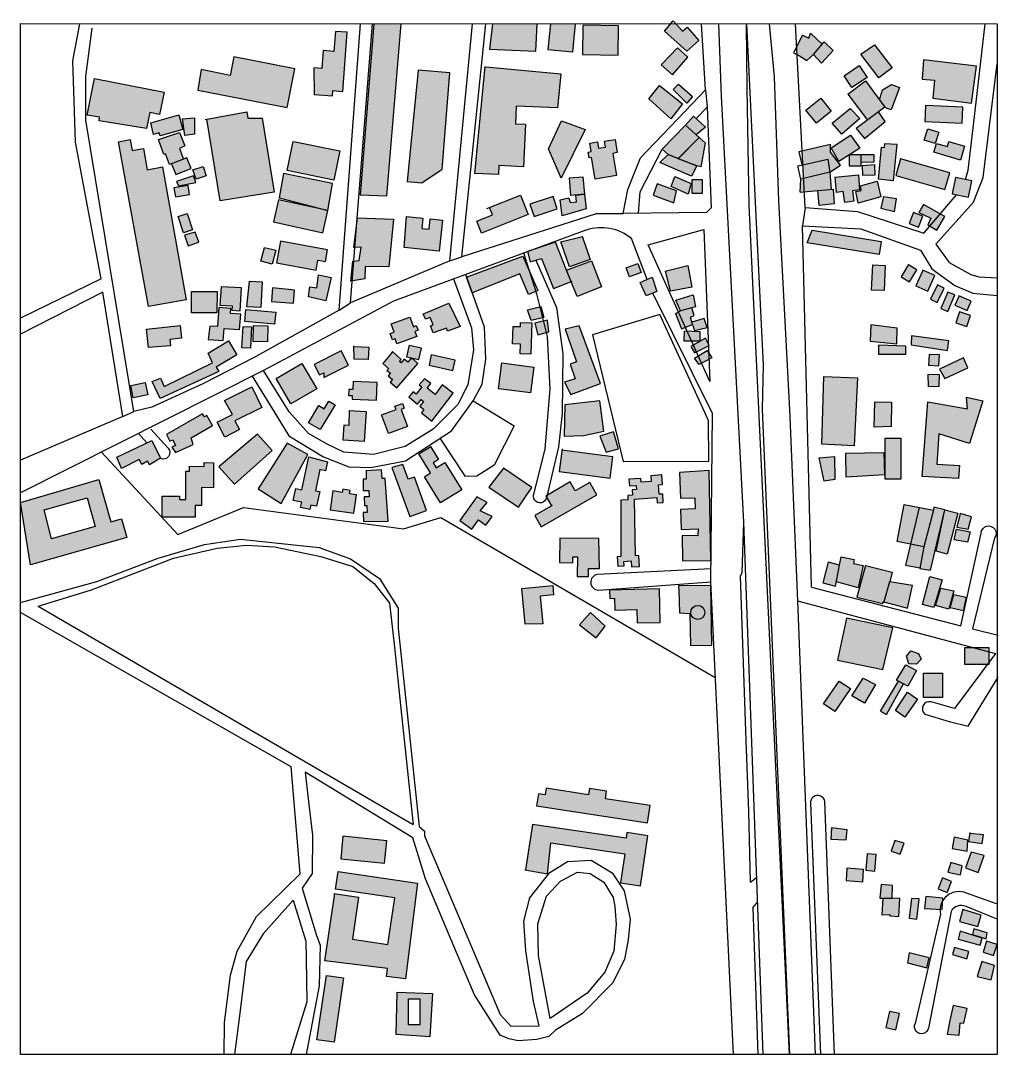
# Model space of a CAD drawing. Header units: millimetres. Extents: x -75360 to 914439, y -5036 to 71141.
# Drawn here: x 48302 to 73595, y 1012 to 27751 of the extents above; entities that cross this region are included whole.
import ezdxf

# ---------------------------------------------------------------- set-up
doc = ezdxf.new("R2010")
doc.units = ezdxf.units.MM

msp = doc.modelspace()

# ---------------------------------------------------------------- hatches: boundary and pattern name
at = {"true_color": 0x000000, "transparency": 33554687}
h = msp.add_hatch(color=18, dxfattribs=at)
h.dxf.hatch_style = 1
h.paths.add_polyline_path([(61741, 12865), (62090, 12898), (62068, 13136), (61270, 13061), (61356, 12142), (61808, 12151)])
h.paths.add_polyline_path([(63424, 12086), (63040, 12440), (62756, 12123), (63192, 11786)])
h.paths.add_polyline_path([(64833, 13053), (63540, 13022), (63543, 12807), (63669, 12809), (63674, 12505), (64247, 12515), (64253, 12172), (64849, 12183)])
h.paths.add_polyline_path([(66157, 13141), (65322, 13129), (65326, 13024), (65347, 12435), (65617, 12416), (65629, 11589), (66180, 11597)])
h.paths.add_polyline_path([(63257, 14360), (62250, 14362), (62238, 13732), (62583, 13726), (62586, 13884), (62706, 13881), (62696, 13376), (62991, 13371), (62995, 13583), (63278, 13577)])
h.paths.add_polyline_path([(64184, 15375), (64759, 15414), (64768, 15279), (64927, 15290), (64912, 15506), (64821, 15499), (64805, 15745), (64907, 15751), (64891, 16000), (64601, 15981), (64611, 15831), (64354, 15814), (64348, 15911), (64038, 15891), (64053, 15715), (64224, 15729), (64233, 15624), (64121, 15615), (64132, 15480), (64006, 15469), (64009, 15353), (63826, 15344), (63829, 13887), (63732, 13880), (63749, 13638), (63917, 13650), (63909, 13763), (64095, 13777), (64106, 13621), (64312, 13635), (64292, 13913), (64212, 13907)])
h.paths.add_polyline_path([(66115, 16115), (65351, 16066), (65375, 15399), (65742, 15412), (65752, 15123), (65370, 15109), (65394, 14590), (65830, 14610), (65821, 14422), (65412, 14437), (65423, 13775), (66146, 13787), (66149, 14071)])
h.paths.add_polyline_path([(63211, 15489), (63028, 15806), (62651, 15589), (62519, 15818), (61923, 15473), (61908, 15412), (62032, 15197), (61600, 14948), (61768, 14657)])
h.paths.add_polyline_path([(63624, 16470), (62305, 16642), (62233, 16089), (63551, 15917)])
h.paths.add_polyline_path([(63639, 17112), (63288, 17006), (63447, 16590), (63772, 16678)])
h.paths.add_polyline_path([(60796, 16172), (60412, 15687), (61180, 15165), (61525, 15673)])
h.paths.add_polyline_path([(60188, 15069), (60375, 15287), (60103, 15431), (59665, 14824), (59975, 14601), (60146, 14838), (60336, 14701), (60500, 14928)])
h.paths.add_polyline_path([(59277, 16326), (59053, 16188), (58975, 16314), (59115, 16399), (58910, 16734), (58606, 16547), (58909, 16053), (58747, 15954), (59164, 15275), (59715, 15613)])
h.paths.add_polyline_path([(58491, 15946), (58329, 15887), (58191, 16267), (57906, 16196), (58369, 14924), (58805, 15083)])
h.paths.add_polyline_path([(57736, 15910), (57653, 15904), (57638, 16133), (57239, 16107), (57239, 15891), (57162, 15891), (57162, 15601), (57313, 15595), (57321, 15437), (57191, 15430), (57196, 15207), (57259, 15209), (57263, 15032), (57167, 15030), (57173, 14793), (57809, 14808)])
h.paths.add_polyline_path([(56989, 15481), (56812, 15507), (56825, 15601), (56634, 15629), (56622, 15544), (56379, 15585), (56308, 15096), (56920, 15007)])
h.paths.add_polyline_path([(56039, 15570), (55927, 15593), (56042, 16138), (56189, 16107), (56237, 16336), (55760, 16469), (55579, 15615), (55422, 15648), (55356, 15338), (55575, 15292), (55546, 15155), (55786, 15104), (55810, 15219), (55958, 15188)])
h.paths.add_polyline_path([(55735, 16526), (55193, 16823), (54447, 15637), (55043, 15262)])
h.paths.add_polyline_path([(54810, 16633), (54433, 17052), (53428, 16213), (53838, 15758)])
h.paths.add_polyline_path([(54280, 18277), (53576, 17924), (53786, 17563), (53389, 17364), (53581, 16981), (53961, 17172), (53847, 17397), (54545, 17748)])
h.paths.add_polyline_path([(53266, 17281), (53116, 17539), (53055, 17504), (53008, 17584), (52872, 17505), (52076, 17044), (52158, 16870), (52241, 16909), (52310, 16764), (52210, 16717), (52310, 16577), (52762, 16784), (52716, 16962)])
h.paths.add_polyline_path([(53293, 16315), (53051, 16324), (53048, 16219), (52671, 16230), (52673, 16100), (52574, 16100), (52574, 15365), (52414, 15365), (52414, 15450), (51967, 15450), (51967, 14909), (52817, 14909), (52817, 15208), (52984, 15208), (52984, 15672), (53289, 15670)])
h.paths.add_polyline_path([(51696, 16890), (50790, 16456), (50908, 16167), (51364, 16401), (51438, 16274), (51581, 16358), (51636, 16265), (51916, 16430)])
h.paths.add_polyline_path([(63285, 17916), (62377, 17813), (62367, 17007), (62871, 17020), (63393, 17131)])
h.paths.add_polyline_path([(62754, 19861), (62386, 19774), (62683, 18922), (62521, 18867), (62651, 18484), (62373, 18399), (62534, 18082), (63302, 18363)])
h.paths.add_polyline_path([(61576, 18790), (60751, 18896), (60665, 18230), (61490, 18124)])
h.paths.add_polyline_path([(61526, 19938), (61236, 19947), (61232, 19838), (61041, 19844), (61027, 19388), (61234, 19381), (61226, 19132), (61500, 19123)])
h.paths.add_polyline_path([(63066, 21542), (62423, 21294), (62697, 20620), (63328, 20863)])
h.paths.add_polyline_path([(62142, 22023), (61916, 21959), (61414, 21775), (61487, 21515), (61780, 21598), (62088, 20820), (62542, 21001), (62423, 21294)])
h.paths.add_polyline_path([(62833, 22167), (62274, 22026), (62499, 21385), (63034, 21574)])
h.paths.add_polyline_path([(50322, 15881), (48302, 15284), (48561, 13672), (51053, 14385), (50915, 14866), (50635, 14786)])
h.paths.add_polyline_path([(50232, 14664), (49102, 14346), (48912, 15099), (50022, 15412)], flags=16)
h.paths.add_polyline_path([(56782, 18837), (56596, 19209), (55899, 18861), (56036, 18589), (56147, 18644), (56148, 18520)])
h.paths.add_polyline_path([(57308, 19305), (56924, 19321), (56932, 18997), (57295, 18983)])
h.paths.add_polyline_path([(57523, 18390), (56903, 18416), (56894, 18206), (56790, 18210), (56784, 18059), (56882, 18055), (56878, 17958), (57504, 17932)])
h.paths.add_polyline_path([(58578, 18884), (58412, 19025), (58316, 18913), (58223, 18992), (58145, 18900), (58100, 18935), (58148, 18989), (57924, 19189), (57889, 19144), (57669, 18886), (57820, 18756), (57777, 18705), (57866, 18629), (57813, 18567), (57925, 18471), (57864, 18399), (58038, 18250)])
h.paths.add_polyline_path([(58502, 19711), (58583, 19741), (58538, 19863), (58462, 19835), (58371, 20085), (57886, 19908), (57961, 19693), (57864, 19658), (57923, 19495), (57991, 19519), (58037, 19393), (58550, 19580)])
h.paths.add_polyline_path([(59381, 20442), (58719, 20167), (58777, 20028), (58898, 20076), (58975, 19883), (58904, 19854), (58975, 19675), (59318, 19800), (59347, 19722), (59670, 19840)])
h.paths.add_polyline_path([(59543, 18967), (58926, 19108), (58867, 18841), (59487, 18705)])
h.paths.add_polyline_path([(59491, 18115), (59211, 18328), (59026, 18085), (58817, 18243), (58911, 18365), (58751, 18487), (58612, 18331), (58681, 18275), (58532, 18092), (58456, 18154), (58345, 18017), (58568, 17834), (58664, 17951), (58727, 17900), (58626, 17777), (58733, 17689), (58668, 17610), (58939, 17388)])
h.paths.add_polyline_path([(58149, 17693), (58224, 17723), (58178, 17849), (57982, 17776), (58013, 17693), (57641, 17554), (57816, 17075), (58308, 17254)])
h.paths.add_polyline_path([(57239, 17641), (56806, 17671), (56800, 17285), (56673, 17294), (56646, 16901), (57185, 16863)])
h.paths.add_polyline_path([(56437, 17814), (56279, 17910), (56155, 17706), (56014, 17792), (55752, 17352), (56048, 17173)])
h.paths.add_polyline_path([(58668, 19276), (58350, 19350), (58282, 19056), (58599, 18982)])
h.paths.add_polyline_path([(61361, 25074), (61104, 25085), (61124, 25539), (62189, 25493), (62274, 26372), (60320, 26562), (60052, 23796), (60661, 23769), (60672, 24003), (61313, 23974)])
h.paths.add_polyline_path([(61232, 23239), (60431, 22918), (60507, 22728), (60102, 22566), (60225, 22257), (61432, 22739)])
h.paths.add_polyline_path([(62182, 22883), (62076, 23199), (61477, 23006), (61584, 22684)])
h.paths.add_polyline_path([(62905, 24932), (62290, 25156), (61959, 24435), (62286, 23679)])
h.paths.add_polyline_path([(63621, 24318), (63736, 24337), (63682, 24676), (63406, 24632), (63430, 24480), (63254, 24452), (63228, 24613), (63030, 24581), (63064, 24364), (62987, 24352), (63011, 24202), (63072, 24211), (63161, 23654), (63713, 23742)])
h.paths.add_polyline_path([(62889, 23261), (62665, 23238), (62683, 23065), (62514, 23047), (62486, 23167), (62261, 23114), (62307, 22701), (62928, 22883)])
h.paths.add_polyline_path([(57945, 22620), (57014, 22655), (56993, 22480), (56945, 21885), (57107, 21891), (57056, 21546), (56917, 21530), (56877, 21021), (57206, 21073), (57212, 21391), (57825, 21380)])
h.paths.add_polyline_path([(59215, 22591), (58895, 22623), (58868, 22359), (58682, 22378), (58709, 22638), (58281, 22682), (58220, 21883), (59133, 21790)])
h.paths.add_polyline_path([(51969, 23966), (51578, 23896), (51478, 24442), (51185, 24389), (51132, 24676), (50830, 24621), (51609, 20357), (52583, 20532)])
h.paths.add_polyline_path([(54549, 25231), (54182, 25225), (54153, 25390), (53116, 25203), (53463, 23090), (54862, 23319)])
h.paths.add_polyline_path([(52011, 25901), (50211, 26257), (50023, 25305), (50344, 25253), (50329, 25161), (51560, 24961), (51642, 25377), (51897, 25326)])
h.paths.add_polyline_path([(55391, 26509), (53816, 26813), (53723, 26332), (52971, 26489), (52886, 25956), (55198, 25509)])
h.paths.add_polyline_path([(56558, 24385), (55352, 24629), (55198, 23871), (56404, 23626)])
h.paths.add_polyline_path([(56371, 23539), (55103, 23795), (54986, 23166), (56250, 22843)])
h.paths.add_polyline_path([(56250, 22843), (54969, 23114), (54843, 22546), (56121, 22262)])
h.paths.add_polyline_path([(56243, 21822), (55028, 22044), (54925, 21485), (55944, 21298), (55992, 21559), (56188, 21523)])
h.paths.add_polyline_path([(53995, 20163), (53734, 20180), (53743, 20308), (53429, 20329), (53396, 19836), (53196, 19850), (53149, 19505), (53544, 19474), (53569, 19789), (53967, 19758)])
h.paths.add_polyline_path([(54019, 20836), (53486, 20869), (53451, 20395), (53774, 20376), (53767, 20261), (53983, 20247)])
h.paths.add_polyline_path([(53382, 20745), (52721, 20748), (52718, 20194), (53380, 20191)])
h.paths.add_polyline_path([(52425, 19866), (51555, 19774), (51606, 19294), (52175, 19339), (52158, 19505), (52460, 19537)])
h.paths.add_polyline_path([(54901, 20208), (54124, 20282), (54105, 19971), (54872, 19898)])
h.paths.add_polyline_path([(54552, 20996), (54220, 21015), (54157, 20352), (54515, 20332)])
h.paths.add_polyline_path([(55388, 20780), (54816, 20841), (54790, 20485), (55363, 20442)])
h.paths.add_polyline_path([(54906, 21818), (54612, 21880), (54513, 21533), (54812, 21456)])
h.paths.add_polyline_path([(56331, 21107), (56005, 21180), (55967, 20843), (55780, 20865), (55750, 20605), (56195, 20505)])
h.paths.add_polyline_path([(58568, 5438), (56516, 5743), (56448, 5287), (57981, 5059), (57802, 3856), (56883, 3992), (57044, 5078), (56429, 5169), (56171, 3432), (57793, 3231), (57768, 3025), (58260, 2963)])
h.paths.add_polyline_path([(57775, 6532), (56638, 6652), (56588, 6069), (57716, 5953)])
h.paths.add_polyline_path([(56655, 2988), (56215, 3054), (55967, 1391), (56410, 1326)])
h.paths.add_polyline_path([(61540, 6960), (61366, 5782), (61932, 5679), (62020, 6483), (63930, 6201), (63819, 5451), (64338, 5374), (64529, 6668), (63985, 6749), (63964, 6602)])
h.paths.add_polyline_path([(63432, 7624), (63462, 7818), (63018, 7886), (62993, 7726), (61896, 7894), (61870, 7722), (61696, 7748), (61649, 7441), (64518, 7002), (64586, 7448)])
h.paths.add_polyline_path([(58956, 2587), (58039, 2617), (58017, 1524), (58884, 1468)])
h.paths.add_polyline_path([(58632, 1775), (58334, 1775), (58334, 2446), (58632, 2446)], flags=16)
h.paths.add_polyline_path([(53427, 18678), (53364, 18792), (53894, 19108), (53681, 19465), (53149, 19147), (53269, 18899), (52012, 18288), (51921, 18503), (51707, 18413), (51914, 17981)])
h.paths.add_polyline_path([(51526, 18390), (51155, 18314), (51211, 17992), (51592, 18071)])
h.paths.add_polyline_path([(54273, 19829), (54056, 19841), (54028, 19288), (54244, 19276)])
h.paths.add_polyline_path([(54696, 19859), (54328, 19867), (54319, 19449), (54686, 19441)])
h.paths.add_polyline_path([(58148, 27672), (57440, 27672), (57085, 23245), (57778, 23220)])
h.paths.add_polyline_path([(52547, 24509), (52414, 24859), (51864, 24675), (52006, 24293), (52050, 24307), (52155, 24029), (52206, 24048), (52516, 24165), (52411, 24444)])
h.paths.add_polyline_path([(52396, 25312), (51674, 25111), (51743, 24808), (51885, 24848), (51907, 24769), (52501, 24935)])
h.paths.add_polyline_path([(52798, 25235), (52489, 25209), (52549, 24779), (52798, 24815)])
h.paths.add_polyline_path([(56752, 27453), (56446, 27475), (56408, 26957), (56124, 26978), (56090, 26518), (55885, 26533), (55893, 25838), (56369, 25803), (56380, 25942), (56640, 25923)])
h.paths.add_polyline_path([(52821, 22284), (52541, 22201), (52638, 21924), (52913, 22021)])
h.paths.add_polyline_path([(52772, 23741), (52333, 23589), (52383, 23475), (52833, 23564)])
h.paths.add_polyline_path([(53022, 23975), (52758, 23889), (52841, 23654), (53099, 23738)])
h.paths.add_polyline_path([(52604, 24199), (52206, 24048), (52316, 23770), (52712, 23927)])
at = {"true_color": 0x000000}
h = msp.add_hatch(color=18, dxfattribs=at)
h.dxf.hatch_style = 1
h.paths.add_polyline_path([(52610, 22760), (52377, 22685), (52513, 22266), (52746, 22342)])
h.paths.add_polyline_path([(52632, 23490), (52268, 23428), (52308, 23194), (52671, 23256)])
h.paths.add_polyline_path([(65562, 21421), (64981, 21276), (65111, 20757), (65663, 20856)])
h.paths.add_polyline_path([(65696, 20660), (65256, 20523), (65374, 20241), (65759, 20348)])
h.paths.add_polyline_path([(65627, 20080), (65723, 20123), (65667, 20323), (65374, 20241), (65321, 20213), (65499, 19822), (65680, 19893)])
h.paths.add_polyline_path([(65321, 20213), (65243, 20172), (65395, 19782), (65499, 19822)])
h.paths.add_polyline_path([(65988, 20047), (65662, 19956), (65680, 19893), (65736, 19733), (66060, 19810)])
h.paths.add_polyline_path([(65882, 19705), (65547, 19716), (65660, 19466), (65881, 19465)])
h.paths.add_polyline_path([(65547, 19716), (65469, 19718), (65459, 19466), (65660, 19466)])
h.paths.add_polyline_path([(66095, 19391), (66019, 19538), (65707, 19361), (65788, 19183), (66097, 19341)])
h.paths.add_polyline_path([(65707, 19361), (65636, 19321), (65736, 19155), (65788, 19183)])
h.paths.add_polyline_path([(65835, 19081), (65738, 19022), (65854, 18860), (65920, 18893)])
h.paths.add_polyline_path([(66105, 19153), (66064, 19219), (65835, 19081), (65920, 18893), (66111, 18990)])
h.paths.add_polyline_path([(69951, 18508), (69079, 18550), (69033, 16797), (69867, 16757)])
h.paths.add_polyline_path([(70632, 16584), (69654, 16559), (69661, 15938), (70646, 16004)])
h.paths.add_polyline_path([(69360, 16481), (68962, 16444), (69090, 15841), (69366, 15886)])
h.paths.add_polyline_path([(71076, 16953), (70668, 16953), (70668, 15887), (71076, 15887)])
h.paths.add_polyline_path([(70827, 17883), (70404, 17888), (70379, 17234), (70819, 17249)])
h.paths.add_polyline_path([(73195, 17918), (72775, 18008), (72794, 17711), (71774, 17895), (71621, 15961), (72566, 15904), (72587, 16246), (72005, 16281), (72052, 17060), (72846, 16810)])
h.paths.add_polyline_path([(72064, 18599), (71781, 18605), (71787, 18278), (72058, 18290)])
h.paths.add_polyline_path([(72810, 18774), (72691, 19028), (72071, 18739), (72213, 18496)])
h.paths.add_polyline_path([(72075, 19107), (71810, 19116), (71792, 18843), (72056, 18825)])
h.paths.add_polyline_path([(72313, 19465), (71349, 19602), (71337, 19364), (72277, 19223)])
h.paths.add_polyline_path([(71202, 19332), (70495, 19358), (70495, 19123), (71202, 19123)])
h.paths.add_polyline_path([(70978, 19798), (70300, 19881), (70277, 19459), (70969, 19393)])
h.paths.add_polyline_path([(70868, 12045), (69664, 12291), (69437, 11212), (70607, 10965)])
h.paths.add_polyline_path([(69774, 10476), (69479, 10664), (69070, 10082), (69362, 9880)])
h.paths.add_polyline_path([(70414, 10576), (70102, 10741), (69808, 10286), (70132, 10096)])
h.paths.add_polyline_path([(71475, 10938), (71199, 11090), (70962, 10691), (71250, 10532)])
h.paths.add_polyline_path([(71139, 10594), (71012, 10663), (70548, 9893), (70701, 9801)])
h.paths.add_polyline_path([(71529, 11381), (71335, 11448), (71217, 11314), (71279, 11110), (71482, 11101), (71597, 11235)])
h.paths.add_polyline_path([(71504, 10200), (71248, 10381), (70934, 9906), (71173, 9736)])
h.paths.add_polyline_path([(72154, 10868), (71660, 10868), (71660, 10242), (72154, 10242)])
h.paths.add_polyline_path([(71039, 2066), (70779, 2119), (70687, 1703), (70946, 1645)])
h.paths.add_polyline_path([(72786, 2196), (72424, 2273), (72338, 1887), (72269, 1535), (72578, 1505), (72610, 1830), (72706, 1821)])
h.paths.add_polyline_path([(71810, 3505), (71290, 3637), (71245, 3380), (71745, 3252)])
h.paths.add_polyline_path([(71048, 5047), (70851, 5051), (70851, 5050), (70606, 5055), (70584, 4619), (70785, 4626), (70786, 4593), (71022, 4580)])
h.paths.add_polyline_path([(70857, 5376), (70561, 5402), (70531, 5056), (70851, 5050)])
h.paths.add_polyline_path([(71547, 5034), (71348, 5047), (71288, 4535), (71486, 4512)])
h.paths.add_polyline_path([(72156, 4984), (72160, 5055), (71719, 5095), (71685, 4784), (72088, 4762, -0.120737)])
h.paths.add_polyline_path([(73496, 3307), (73171, 3414), (73044, 3026), (73410, 2940)])
h.paths.add_polyline_path([(73561, 3852), (73286, 3937), (73199, 3659), (73474, 3573)])
h.paths.add_polyline_path([(73173, 4019), (72610, 4196), (72554, 3995), (73122, 3836)])
h.paths.add_polyline_path([(73152, 4610), (72676, 4760), (72589, 4450), (73069, 4315)])
h.paths.add_polyline_path([(72836, 3676), (72460, 3775), (72406, 3595), (72779, 3484)])
h.paths.add_polyline_path([(73307, 4156), (72961, 4261), (72925, 4112), (73279, 4001)])
h.paths.add_polyline_path([(72386, 5486), (72150, 5574), (72038, 5295), (72271, 5201)])
h.paths.add_polyline_path([(72663, 5887), (72363, 5974), (72290, 5722), (72614, 5654)])
h.paths.add_polyline_path([(73230, 6154), (72896, 6245), (72747, 5838), (73070, 5719)])
h.paths.add_polyline_path([(72803, 6552), (72455, 6630), (72401, 6337), (72789, 6265)])
h.paths.add_polyline_path([(73210, 6687), (72857, 6723), (72824, 6521), (73174, 6464)])
h.paths.add_polyline_path([(71158, 6474), (70919, 6543), (70819, 6264), (71059, 6191)])
h.paths.add_polyline_path([(70434, 6181), (70201, 6201), (70165, 5773), (70397, 5753)])
h.paths.add_polyline_path([(70105, 5791), (69678, 5830), (69662, 5513), (70090, 5477)])
h.paths.add_polyline_path([(69687, 6817), (69277, 6868), (69266, 6574), (69656, 6559)])
h.paths.add_polyline_path([(70100, 13656), (69846, 13706), (69867, 13814), (69533, 13880), (69490, 13664), (69405, 13231), (69966, 13079)])
h.paths.add_polyline_path([(69490, 13664), (69194, 13742), (69059, 13209), (69384, 13126)])
h.paths.add_polyline_path([(70777, 13239), (70786, 13237), (70847, 13485), (70159, 13653), (69931, 12835), (70599, 12675), (70640, 12738)])
h.paths.add_polyline_path([(71378, 13144), (70777, 13239), (70635, 12721), (71247, 12553)])
h.paths.add_polyline_path([(72146, 13290), (71824, 13374), (71634, 12649), (71929, 12572)])
h.paths.add_polyline_path([(72445, 13000), (72108, 13067), (71970, 12626), (72313, 12530)])
h.paths.add_polyline_path([(72764, 12840), (72441, 12911), (72353, 12559), (72686, 12486)])
h.paths.add_polyline_path([(71666, 14138), (71321, 14207), (71191, 13663), (71563, 13593)])
h.paths.add_polyline_path([(72215, 15094), (71930, 15169), (71917, 15090), (71666, 14138), (71563, 13593), (71561, 13582), (71837, 13536)])
h.paths.add_polyline_path([(71917, 15090), (71543, 15161), (71321, 14207), (71666, 14138)])
h.paths.add_polyline_path([(72549, 15007), (72215, 15094), (71984, 14024), (72273, 13948)])
h.paths.add_polyline_path([(72901, 14920), (72611, 15004), (72524, 14649), (72816, 14599)])
h.paths.add_polyline_path([(72866, 14527), (72509, 14599), (72453, 14322), (72794, 14257)])
h.paths.add_polyline_path([(65548, 27582), (65426, 27476), (65257, 27670), (65119, 27670), (64955, 27476), (65539, 26965), (65850, 27235)])
h.paths.add_polyline_path([(65566, 26810), (65294, 27047), (64870, 26606), (65165, 26349)])
h.paths.add_polyline_path([(73026, 26578), (71663, 26740), (71623, 26235), (71940, 26210), (71903, 25745), (72899, 25615)])
h.paths.add_polyline_path([(72676, 25513), (71711, 25554), (71695, 25142), (72660, 25103)])
h.paths.add_polyline_path([(72053, 24865), (71772, 24953), (71674, 24659), (71961, 24570)])
h.paths.add_polyline_path([(72722, 24502), (72316, 24625), (72276, 24493), (71997, 24577), (71928, 24349), (72613, 24142)])
h.paths.add_polyline_path([(72344, 23813), (71067, 24173), (70940, 23744), (72210, 23381)])
h.paths.add_polyline_path([(72906, 23611), (72483, 23694), (72400, 23268), (72823, 23185)])
h.paths.add_polyline_path([(71645, 22698), (71400, 22790), (71290, 22506), (71534, 22412)])
h.paths.add_polyline_path([(70395, 27130), (70039, 26885), (70504, 26275), (70845, 26531)])
h.paths.add_polyline_path([(71041, 26021), (70830, 26100), (70601, 25958), (70524, 25703), (70663, 25516), (70722, 25479), (70824, 25441)])
h.paths.add_polyline_path([(70160, 26192), (69700, 25849), (70208, 25177), (70498, 25395), (70663, 25516)])
h.paths.add_polyline_path([(69996, 26588), (69603, 26328), (69805, 26024), (70198, 26284)])
h.paths.add_polyline_path([(70498, 25395), (70208, 25177), (69918, 24959), (70130, 24699), (70670, 25139)])
h.paths.add_polyline_path([(70009, 25218), (69759, 25476), (69293, 25098), (69549, 24812)])
h.paths.add_polyline_path([(68999, 25746), (68616, 25435), (68891, 25097), (69273, 25407)])
h.paths.add_polyline_path([(69034, 27141), (68737, 27427), (68696, 27299), (68530, 27377), (68380, 27086), (68392, 26873), (68455, 26841), (68638, 26724), (68811, 26879)])
h.paths.add_polyline_path([(69326, 26978), (69087, 27204), (68811, 26879), (69021, 26656), (69169, 26811), (69169, 26811)])
h.paths.add_polyline_path([(69255, 24350), (69250, 24548), (68521, 24378), (68539, 24026), (69184, 24170), (69235, 23833), (69514, 24010)])
h.paths.add_polyline_path([(69184, 24170), (68539, 24026), (68558, 23672), (69235, 23833)])
h.paths.add_polyline_path([(69235, 23833), (68558, 23672), (68576, 23327), (68928, 23358), (69274, 23387)])
h.paths.add_polyline_path([(68558, 23672), (68482, 23654), (68466, 23317), (68576, 23327)])
h.paths.add_polyline_path([(69978, 23761), (69370, 23705), (69407, 23303), (69583, 23328), (69622, 23050), (69859, 23083), (69821, 23353), (70000, 23378)])
h.paths.add_polyline_path([(70046, 24283), (69740, 24281), (69737, 23999), (70043, 23996)])
h.paths.add_polyline_path([(70015, 24454), (69769, 24786), (69273, 24465), (69465, 24107)])
h.paths.add_polyline_path([(70382, 24282), (70046, 24283), (70044, 24090), (70384, 24099)])
h.paths.add_polyline_path([(70404, 24019), (70076, 23999), (70082, 23755), (70410, 23763)])
h.paths.add_polyline_path([(70972, 24557), (70663, 24575), (70652, 24467), (70575, 24475), (70492, 23650), (70876, 23612)])
h.paths.add_polyline_path([(70458, 23603), (70025, 23475), (70049, 23361), (69906, 23330), (69972, 23028), (70554, 23196)])
h.paths.add_polyline_path([(69326, 23391), (68928, 23356), (68962, 22969), (69344, 23009)])
h.paths.add_polyline_path([(70964, 23140), (70623, 23198), (70559, 22897), (70909, 22814)])
h.paths.add_polyline_path([(71657, 22994), (71537, 22787), (71847, 22639), (71768, 22473), (71827, 22439), (72093, 22755)])
h.paths.add_polyline_path([(72212, 22689), (72093, 22755), (71827, 22439), (72006, 22335)])
h.paths.add_polyline_path([(65856, 24729), (65503, 25051), (64898, 24430), (65057, 24287), (65315, 24187)])
h.paths.add_polyline_path([(66008, 24592), (65856, 24729), (65315, 24187), (65795, 24000), (65792, 23993), (65896, 23974)])
h.paths.add_polyline_path([(66022, 24997), (65712, 25278), (65503, 25051), (65781, 24797)])
h.paths.add_polyline_path([(65792, 23993), (65309, 24181), (65315, 24187), (65057, 24287), (64834, 24078), (65659, 23726)])
h.paths.add_polyline_path([(65222, 23724), (65131, 23459), (65568, 23265), (65650, 23541)])
h.paths.add_polyline_path([(65271, 23347), (64773, 23533), (64664, 23238), (65200, 23041)])
h.paths.add_polyline_path([(65929, 23639), (65677, 23639), (65677, 23278), (65929, 23278)])
h.paths.add_polyline_path([(70567, 22039), (68781, 22335), (68651, 22008), (70511, 21700)])
h.paths.add_polyline_path([(70667, 21420), (70349, 21432), (70313, 20780), (70644, 20768)])
h.paths.add_polyline_path([(71487, 21306), (71272, 21439), (71080, 21128), (71295, 20995)])
h.paths.add_polyline_path([(71949, 21157), (71639, 21293), (71632, 21272), (71465, 20889), (71773, 20755)])
h.paths.add_polyline_path([(72196, 20829), (72024, 20916), (71838, 20545), (72010, 20458)])
h.paths.add_polyline_path([(72287, 20228), (72111, 20302), (72291, 20730), (72467, 20657)])
h.paths.add_polyline_path([(72893, 20491), (72576, 20631), (72470, 20393), (72788, 20253)])
h = msp.add_hatch(color=18, dxfattribs=at)
h.dxf.hatch_style = 1
h.paths.add_polyline_path([(61663, 27671), (60507, 27671), (60430, 27010), (61634, 26961)])
h.paths.add_polyline_path([(62660, 27671), (62007, 27671), (61943, 27004), (62589, 26941)])
h.paths.add_polyline_path([(63760, 26862), (62833, 26878), (62845, 27635), (63772, 27620)])
h.paths.add_polyline_path([(64833, 26078), (64552, 25730), (65119, 25215), (65428, 25597)])
h.paths.add_polyline_path([(65320, 26112), (65179, 25968), (65533, 25620), (65684, 25793)])
h = msp.add_hatch(color=18, dxfattribs=at)
h.dxf.hatch_style = 1
h.paths.add_polyline_path([(59406, 26404), (58585, 26471), (58297, 23591), (58683, 23553), (59205, 23913)])
h = msp.add_hatch(color=18, dxfattribs=at)
h.dxf.hatch_style = 1
h.paths.add_polyline_path([(64640, 21114), (64331, 20979), (64487, 20631), (64757, 20746)])
h.paths.add_polyline_path([(62846, 23710), (62504, 23687), (62536, 23227), (62889, 23261)])
h = msp.add_hatch(color=18, dxfattribs=at)
h.dxf.hatch_style = 1
h.paths.add_polyline_path([(61742, 20354), (61412, 20270), (61510, 19992), (61812, 20069)])
h.paths.add_polyline_path([(61834, 19980), (61605, 19923), (61685, 19626), (61907, 19686)])
h.paths.add_polyline_path([(61928, 20003), (61834, 19980), (61907, 19686), (61963, 19701)])
h.paths.add_polyline_path([(61762, 20359), (61742, 20354), (61812, 20069), (61834, 20074)])
h.paths.add_polyline_path([(61294, 21660), (59840, 21117), (59984, 20711), (61218, 21202), (61443, 20666), (61638, 20753), (61489, 21217)])
h.paths.add_polyline_path([(55578, 18886), (54910, 18498), (55294, 17836), (55962, 18224)])
h = msp.add_hatch(color=18, dxfattribs=at)
h.dxf.hatch_style = 1
h.paths.add_polyline_path([(64271, 21470), (63967, 21357), (64054, 21125), (64358, 21238)])
h.paths.add_polyline_path([(73353, 11158), (73353, 11430), (72956, 11535), (72729, 11535), (72729, 11097), (73308, 11097)])
h.paths.add_polyline_path([(73353, 11535), (72956, 11535), (73353, 11430)], flags=17)
h = msp.add_hatch(color=18, dxfattribs=at)
h.dxf.hatch_style = 1
h.paths.add_polyline_path([(72879, 20128), (72593, 20221), (72498, 19931), (72784, 19837)])
h = msp.add_hatch(color=18, dxfattribs=at)
h.dxf.hatch_style = 1
h.paths.add_polyline_path([(71543, 15161), (71158, 15234), (70977, 14276), (71321, 14207)])
at = {"true_color": 0xfe1916}
h = msp.add_hatch(color=1, dxfattribs=at)
h.dxf.hatch_style = 1
h.paths.add_polyline_path([(66000, 12443, 1), (65638, 12443, 1)])

# ---------------------------------------------------------------- linework, layer by layer
for p, q in [((48302, 27675), (73567, 27667)), ((48302, 1012), (48302, 27675)), ((73567, 27667), (73567, 1012)), ((66021, 25962), (66060, 25514)), ((51674, 25111), (52396, 25312)), ((52396, 25312), (52501, 24935)), ((51743, 24808), (51674, 25111)), ((52501, 24935), (51907, 24769)), ((51885, 24848), (51743, 24808)), ((51907, 24769), (51885, 24848)), ((68597, 22916), (68526, 22441)), ((62274, 22026), (62833, 22167)), ((59405, 21539), (59719, 21640)), ((50384, 21075), (48302, 20054)), ((50429, 20731), (48302, 19641)), ((56539, 20262), (56832, 20452)), ((65243, 20172), (65374, 20241)), ((50943, 17513), (48302, 16383)), ((50943, 17513), (51227, 17642)), ((48912, 15099), (50022, 15412)), ((50022, 15412), (50232, 14664)), ((49102, 14346), (48912, 15099)), ((50232, 14664), (49102, 14346)), ((73567, 1012), (48302, 1012))]:
    msp.add_line(p, q)
for points in [[(50384, 21075), (49719, 24604), (49686, 25669), (49653, 26716), (49836, 27667)], [(49992, 25178), (49990, 26017), (49990, 26305), (50148, 27554)], [(56539, 20262), (57096, 27673)], [(59405, 21539), (56832, 20452), (57404, 27672)], [(57085, 23245), (57778, 23220), (58148, 27672)], [(57440, 27672), (57085, 23245)], [(59405, 21539), (59991, 27672)], [(66042, 22790), (63193, 22755), (59719, 21640), (60337, 27672)], [(60507, 27671), (60430, 27010), (61634, 26961), (61663, 27671)], [(62007, 27671), (61943, 27004), (62589, 26941), (62660, 27671)], [(62845, 27620), (62833, 26878), (63760, 26862), (63772, 27620), (62845, 27635)], [(64334, 24204), (65671, 25597), (66021, 25962), (65916, 27670)], [(64955, 27476), (65187, 27751), (65426, 27476), (65548, 27582), (65850, 27235), (65539, 26965), (64955, 27476)], [(67514, 1012), (67013, 14777), (66435, 25801), (66367, 27670)], [(68193, 1012), (67145, 22971), (67101, 26000), (67077, 27669)], [(67084, 27669), (67314, 22876), (67508, 18841), (67485, 17703), (68193, 1012)], [(67668, 27669), (67800, 26298), (67905, 23088), (68190, 17684)], [(68597, 22916), (68350, 27669)], [(72744, 23643), (72813, 23885), (72898, 24612), (73019, 25641), (73257, 27672)], [(55893, 25838), (56369, 25803), (56380, 25942), (56640, 25923), (56752, 27453), (56446, 27475), (56408, 26957), (56124, 26978), (56090, 26518), (55885, 26533), (55893, 25838)], [(68530, 27377), (68296, 26922), (68455, 26841), (68638, 26724), (68811, 26879)], [(68530, 27377), (68696, 27299), (68737, 27427), (69034, 27141)], [(64870, 26606), (65165, 26349), (65566, 26810), (65294, 27047), (64870, 26606)], [(69087, 27204), (69326, 26978), (69021, 26656), (68811, 26879), (69087, 27204)], [(70039, 26885), (70395, 27130), (70845, 26531), (70504, 26275), (70039, 26885)], [(52971, 26489), (52886, 25956), (55198, 25509), (55391, 26509), (53816, 26813), (53723, 26332), (52971, 26489)], [(71663, 26740), (71623, 26235), (71940, 26210), (71903, 25745), (72899, 25615), (73026, 26578), (71663, 26740)], [(60333, 26561), (62274, 26372), (62189, 25493), (61124, 25539), (61104, 25085), (61361, 25074), (61313, 23974), (60672, 24003), (60661, 23769), (60052, 23796), (60320, 26562)], [(69603, 26328), (69996, 26588), (70198, 26284), (69805, 26024), (69603, 26328)], [(73207, 23696), (73567, 26635)], [(50211, 26257), (52011, 25901), (51897, 25326), (51642, 25377), (51560, 24961), (50329, 25161), (50344, 25253), (50023, 25305), (50211, 26257)], [(58297, 23591), (58683, 23553), (59205, 23913), (59406, 26404), (58585, 26471), (58297, 23591)], [(64552, 25730), (64833, 26078), (65428, 25597), (65119, 25215), (64552, 25730)], [(65179, 25968), (65320, 26112), (65684, 25793), (65533, 25620), (65179, 25968)], [(69700, 25849), (70160, 26192), (70663, 25516), (70498, 25395)], [(70524, 25703), (70601, 25958), (70830, 26100), (71041, 26021), (70824, 25441), (70722, 25479), (70663, 25516)], [(68617, 25436), (68999, 25746), (69273, 25407), (68891, 25097), (68616, 25435)], [(69700, 25849), (70208, 25177)], [(65779, 25217), (66060, 25514), (66165, 22908), (66042, 22790)], [(69293, 25098), (69759, 25476), (70009, 25218), (69549, 24812), (69293, 25098)], [(71711, 25554), (71695, 25142), (72660, 25103), (72676, 25513), (71711, 25554)], [(56539, 20262), (54329, 19028), (53014, 18360), (51694, 17752), (51227, 17642), (49992, 25178)], [(52489, 25209), (52798, 25235), (52798, 24815), (52549, 24779), (52489, 25209)], [(53074, 25196), (54153, 25390), (54182, 25225), (54549, 25231), (54862, 23319), (53463, 23090), (53116, 25203)], [(62905, 24932), (62286, 23679), (61959, 24435), (62290, 25156), (62905, 24932)], [(65712, 25278), (65503, 25051)], [(65712, 25278), (66022, 24997), (65780, 24797)], [(69918, 24959), (70130, 24699), (70670, 25139), (70498, 25395), (69918, 24959)], [(65503, 25051), (65856, 24729), (65315, 24187), (65057, 24287), (64898, 24430), (65503, 25051)], [(71772, 24953), (72053, 24865), (71961, 24570), (71674, 24659), (71772, 24953)], [(51969, 23966), (52583, 20532), (51609, 20357), (50830, 24621), (51132, 24676), (51185, 24389), (51478, 24442), (51578, 23896), (51969, 23966)], [(52206, 24048), (52155, 24029), (52050, 24307), (52006, 24293), (51864, 24675), (52414, 24859), (52547, 24509), (52411, 24444)], [(55360, 24628), (56558, 24385), (56404, 23626), (55198, 23871), (55352, 24629)], [(63038, 24583), (63228, 24613), (63254, 24452), (63430, 24480), (63406, 24632), (63682, 24676), (63736, 24337), (63621, 24318), (63713, 23742), (63161, 23654), (63072, 24211), (63011, 24202), (62987, 24352), (63064, 24364), (63030, 24581)], [(65856, 24729), (66008, 24592), (65896, 23974), (65792, 23993), (65309, 24181), (65856, 24729)], [(69273, 24465), (69769, 24786), (70015, 24454), (69465, 24107), (69273, 24465)], [(71997, 24577), (72276, 24493), (72316, 24625), (72722, 24502), (72613, 24142), (71928, 24349), (71997, 24577)], [(52411, 24444), (52516, 24165)], [(64288, 22769), (64328, 23322), (64898, 24430)], [(69235, 23833), (69514, 24010), (69255, 24350), (69250, 24548), (68433, 24357), (68508, 24019)], [(70972, 24557), (70876, 23612), (70492, 23650), (70575, 24475), (70652, 24467), (70663, 24575), (70972, 24557)], [(52206, 24048), (52316, 23770), (52712, 23927), (52604, 24199), (52206, 24048)], [(63193, 22755), (63888, 22764), (64006, 23384), (64334, 24204)], [(65057, 24287), (65795, 24000), (65659, 23726), (64834, 24078), (65057, 24287)], [(68413, 23998), (69184, 24170), (69235, 23833), (68482, 23654), (68406, 23996)], [(69740, 24281), (69737, 23999), (70043, 23996), (70046, 24283), (69740, 24281)], [(70044, 24090), (70384, 24099), (70382, 24282), (70046, 24283)], [(71067, 24173), (70940, 23744), (72210, 23381), (72344, 23813), (71067, 24173)], [(52758, 23889), (53022, 23975), (53099, 23738), (52841, 23654), (52758, 23889)], [(69235, 23833), (69274, 23387)], [(70076, 23999), (70082, 23755), (70410, 23763), (70404, 24019), (70076, 23999)], [(52333, 23589), (52383, 23475), (52833, 23564), (52772, 23741), (52333, 23589)], [(55103, 23795), (54986, 23166), (56250, 22843), (56371, 23539), (55103, 23795)], [(62504, 23687), (62846, 23710), (62889, 23261), (62536, 23227), (62504, 23687)], [(64773, 23533), (64664, 23238), (65200, 23041), (65271, 23347), (64773, 23533)], [(65222, 23724), (65650, 23541), (65568, 23265), (65131, 23459), (65222, 23724)], [(68466, 23317), (68482, 23654)], [(69362, 23705), (69978, 23761), (70000, 23378), (69821, 23353), (69859, 23083), (69622, 23050), (69583, 23328), (69407, 23303), (69370, 23705)], [(70025, 23475), (70458, 23603), (70554, 23196), (69972, 23028), (69906, 23330), (70049, 23361), (70025, 23475)], [(71977, 21971), (72953, 23060), (73207, 23696)], [(72484, 23697), (72400, 23268), (72823, 23185), (72906, 23611), (72483, 23694)], [(52268, 23428), (52308, 23194), (52671, 23256), (52632, 23490), (52268, 23428)], [(68466, 23317), (68928, 23358)], [(68922, 23356), (69326, 23391), (69344, 23009), (68962, 22969), (68928, 23356)], [(54969, 23114), (54843, 22546), (56121, 22262), (56250, 22843), (54969, 23114)], [(60362, 22891), (61232, 23239), (61432, 22739), (60225, 22257), (60102, 22566), (60507, 22728), (60431, 22918)], [(61477, 23006), (61584, 22684), (62182, 22883), (62076, 23199), (61477, 23006)], [(62261, 23114), (62486, 23167), (62514, 23047), (62683, 23065), (62665, 23238), (62889, 23261), (62928, 22883), (62307, 22701), (62261, 23114)], [(68597, 22916), (69956, 22818), (71669, 22251), (72509, 23247)], [(70624, 23205), (70559, 22897), (70909, 22814), (70964, 23140), (70623, 23198)], [(52377, 22685), (52610, 22760), (52746, 22342), (52513, 22266), (52377, 22685)], [(71400, 22790), (71290, 22506), (71534, 22412), (71645, 22698), (71400, 22790)], [(71657, 22994), (71537, 22787), (71847, 22639), (71768, 22473), (72006, 22335), (72212, 22689), (71657, 22994)], [(57014, 22655), (57945, 22620), (57825, 21380), (57212, 21391), (57206, 21073), (56843, 21015), (56893, 21527), (57056, 21546), (57107, 21891), (56921, 21884), (57014, 22655)], [(58281, 22682), (58709, 22638), (58682, 22378), (58868, 22359), (58895, 22623), (59215, 22591), (59133, 21790), (58220, 21883), (58281, 22682)], [(62924, 22330), (57948, 20499), (54584, 18698), (48302, 15538)], [(52541, 22201), (52638, 21924), (52913, 22021), (52821, 22284), (52541, 22201)], [(64533, 21952), (65977, 22348), (66134, 18420), (64533, 21952)], [(68763, 13096), (68526, 22441), (70038, 22366), (71584, 21817), (71876, 21332), (72468, 20898), (72939, 20704), (73563, 20640)], [(68781, 22335), (70567, 22039), (70511, 21700), (68651, 22008), (68781, 22335)], [(55028, 22046), (54925, 21485), (55944, 21298), (55992, 21559), (56188, 21523), (56243, 21822), (55028, 22044)], [(62423, 21294), (63066, 21542), (63328, 20863), (62697, 20620), (62423, 21294), (62142, 22023), (61417, 21776), (61487, 21515), (61780, 21598), (62088, 20820), (62568, 21012)], [(62829, 22180), (63034, 21574), (62499, 21385), (62274, 22026)], [(71977, 21971), (72325, 21497), (72888, 21189), (73089, 21128), (73567, 21098)], [(54612, 21880), (54906, 21818), (54812, 21456), (54513, 21533), (54612, 21880)], [(59840, 21117), (61294, 21660), (61685, 20774), (61443, 20666), (61218, 21202), (59984, 20711), (59840, 21117)], [(63967, 21357), (64271, 21470), (64358, 21238), (64054, 21125), (63967, 21357)], [(64973, 21274), (65562, 21421), (65663, 20856), (65111, 20757), (64981, 21276)], [(70349, 21432), (70667, 21420), (70644, 20768), (70313, 20780), (70349, 21432)], [(71273, 21441), (71080, 21128), (71295, 20995), (71487, 21306), (71272, 21439)], [(54293, 18552), (54927, 17520), (55240, 17009), (56137, 16466), (56788, 16209), (57362, 16189), (58261, 16369), (59448, 17142), (60012, 17919), (60245, 18351), (60333, 18999), (60299, 19825), (59816, 21187)], [(55784, 20864), (55967, 20843), (56005, 21180), (56331, 21107), (56195, 20505), (55750, 20605), (55780, 20865)], [(71632, 21272), (71465, 20889), (71773, 20755), (71949, 21157), (71639, 21293), (71632, 21272)], [(53451, 20395), (53774, 20376), (53767, 20261), (53983, 20247), (54019, 20836), (53486, 20869), (53451, 20395)], [(54220, 21015), (54552, 20996), (54515, 20332), (54157, 20352), (54220, 21015)], [(59504, 21072), (59969, 19806), (60018, 19240), (59871, 18332), (59615, 17819), (58975, 17180), (58253, 16734), (57434, 16531), (56663, 16589), (56212, 16802), (55752, 17073), (55250, 17631), (54584, 18698)], [(64331, 20979), (64640, 21114), (64757, 20746), (64487, 20631), (64331, 20979)], [(72024, 20914), (71838, 20545), (72010, 20458), (72196, 20829), (72024, 20916)], [(50943, 17513), (50429, 20731)], [(52724, 20748), (53382, 20745), (53380, 20191), (52718, 20194), (52721, 20748)], [(54816, 20841), (54790, 20485), (55363, 20442), (55388, 20780), (54816, 20841)], [(66159, 13236), (66197, 17586), (64654, 20702)], [(65256, 20523), (65696, 20660), (65759, 20348), (65374, 20241), (65256, 20523)], [(72290, 20727), (72111, 20302), (72287, 20228), (72467, 20657), (72291, 20730)], [(72578, 20636), (72470, 20393), (72788, 20253), (72893, 20491), (72576, 20631)], [(53995, 20163), (53734, 20180), (53743, 20308), (53429, 20329), (53396, 19836), (53196, 19850), (53149, 19505)], [(58723, 20169), (59381, 20442), (59670, 19840), (59347, 19722), (59318, 19800), (58975, 19675), (58904, 19854), (58975, 19883), (58898, 20076), (58777, 20028), (58719, 20167)], [(61412, 20270), (61762, 20359), (61834, 20074), (61510, 19992), (61412, 20270)], [(65243, 20172), (65395, 19782), (65680, 19893), (65627, 20080), (65723, 20123), (65667, 20323)], [(53149, 19505), (53544, 19474), (53569, 19789), (53967, 19758), (53995, 20163)], [(54124, 20282), (54901, 20208), (54872, 19898), (54105, 19971), (54124, 20282)], [(57886, 19908), (58371, 20085), (58462, 19835), (58538, 19863), (58583, 19741), (58502, 19711), (58550, 19580), (58037, 19393), (57991, 19519), (57923, 19495), (57864, 19658), (57961, 19693), (57886, 19908)], [(64842, 20152), (63092, 19623), (63886, 16350), (66104, 16360), (66099, 17408), (64842, 20152)], [(72593, 20221), (72498, 19931), (72784, 19837), (72879, 20128), (72593, 20221)], [(51561, 19775), (52425, 19866), (52460, 19537), (52158, 19505), (52175, 19339), (51606, 19294), (51555, 19774)], [(54056, 19841), (54273, 19829), (54244, 19276), (54028, 19288), (54056, 19841)], [(54330, 19867), (54696, 19859), (54686, 19441), (54319, 19449), (54328, 19867)], [(61042, 19844), (61232, 19838), (61236, 19947), (61526, 19938), (61500, 19123), (61226, 19132), (61234, 19381), (61027, 19388), (61041, 19844)], [(61605, 19923), (61685, 19626), (61963, 19701), (61928, 20003), (61605, 19923)], [(62651, 18484), (62373, 18399), (62534, 18082), (63302, 18363), (62754, 19861), (62386, 19774), (62683, 18922), (62521, 18867), (62651, 18484)], [(65680, 19893), (65736, 19733), (66060, 19810), (65988, 20047), (65662, 19956)], [(70300, 19881), (70277, 19459), (70969, 19393), (70978, 19798), (70300, 19881)], [(65469, 19718), (65459, 19466), (65881, 19465), (65882, 19705), (65469, 19718)], [(65636, 19321), (65736, 19155), (66116, 19350), (66019, 19538), (65636, 19321)], [(71349, 19602), (71337, 19364), (72277, 19223), (72313, 19465), (71349, 19602)], [(51707, 18413), (51921, 18503), (52012, 18288), (53269, 18899), (53149, 19147), (53681, 19465), (53894, 19108), (53364, 18792), (53427, 18678), (51914, 17981), (51707, 18413)], [(56927, 19321), (57308, 19305), (57295, 18983), (56932, 18997), (56924, 19340)], [(58353, 19361), (58282, 19056), (58599, 18982), (58668, 19276), (58350, 19350)], [(70495, 19358), (70495, 19123), (71202, 19123), (71202, 19332), (70495, 19358)], [(55899, 18861), (56036, 18589), (56147, 18644), (56148, 18520), (56782, 18837), (56596, 19209), (55899, 18861)], [(57889, 19144), (57669, 18886), (57820, 18756), (57777, 18705), (57866, 18629), (57813, 18567), (57925, 18471), (57864, 18399), (58038, 18250), (58578, 18884), (58412, 19025), (58316, 18913), (58223, 18992), (58145, 18900), (58100, 18935), (58148, 18989), (57924, 19189), (57889, 19144)], [(58926, 19108), (58867, 18841), (59487, 18705), (59543, 18967), (58926, 19108)], [(65738, 19022), (66064, 19219), (66181, 19025), (65854, 18860), (65738, 19022)], [(71810, 19116), (71792, 18843), (72056, 18825), (72075, 19107), (71810, 19116)], [(72071, 18739), (72213, 18496), (72810, 18774), (72691, 19028), (72071, 18739)], [(54910, 18498), (55578, 18886), (55962, 18224), (55294, 17836), (54910, 18498)], [(60752, 18896), (61576, 18790), (61490, 18124), (60665, 18230), (60751, 18896)], [(58612, 18331), (58681, 18275), (58532, 18092), (58456, 18154), (58345, 18017), (58568, 17834), (58664, 17951), (58727, 17900), (58626, 17777), (58733, 17689), (58668, 17610), (58939, 17388), (59491, 18115), (59211, 18328), (59026, 18085), (58817, 18243), (58911, 18365), (58751, 18487), (58612, 18331)], [(69079, 18550), (69951, 18508), (69867, 16757), (69033, 16797), (69079, 18550)], [(71781, 18605), (72064, 18599), (72058, 18290), (71787, 18278), (71781, 18605)], [(51155, 18314), (51526, 18390), (51592, 18071), (51211, 17992), (51155, 18314)], [(53576, 17924), (54280, 18277), (54545, 17748), (53847, 17397), (53961, 17172), (53581, 16981), (53389, 17364), (53786, 17563), (53576, 17924)], [(56903, 18426), (56894, 18206), (56790, 18210), (56784, 18059), (56882, 18055), (56878, 17958), (57504, 17932), (57523, 18390), (56903, 18416)], [(60012, 17919), (61072, 17268), (60553, 16249), (60100, 15966), (59808, 15958), (59159, 16954)], [(62367, 17007), (62871, 17020), (63393, 17131), (63285, 17916), (62377, 17813), (62367, 17007)], [(71774, 17895), (72794, 17711), (72775, 18008), (73195, 17918), (72846, 16810), (72052, 17060), (72005, 16281), (72587, 16246), (72566, 15904), (71621, 15961), (71774, 17895)], [(56014, 17792), (56155, 17706), (56279, 17910), (56437, 17814), (56048, 17173), (55752, 17352), (56014, 17792)], [(56806, 17671), (57239, 17641), (57185, 16863), (56646, 16901), (56673, 17294), (56800, 17285), (56806, 17671)], [(57633, 17551), (58013, 17693), (57982, 17776), (58178, 17849), (58224, 17723), (58149, 17693), (58308, 17254), (57816, 17075), (57641, 17554)], [(68189, 17703), (68402, 12746)], [(70404, 17888), (70827, 17883), (70819, 17249), (70379, 17234), (70404, 17888)], [(52076, 17044), (52158, 16870), (52241, 16909), (52310, 16764), (52210, 16717), (52310, 16577), (52762, 16784), (52716, 16962), (53266, 17281), (53116, 17539), (53055, 17504), (53008, 17584), (52872, 17505), (52076, 17044)], [(63643, 17114), (63288, 17006), (63447, 16590), (63772, 16678), (63639, 17112)], [(50790, 16456), (51696, 16890), (51916, 16430), (51636, 16265), (51581, 16358), (51438, 16274), (51364, 16401), (50908, 16167), (50790, 16456)], [(51567, 16828), (51353, 17073)], [(53428, 16213), (53838, 15758), (54810, 16633), (54433, 17052), (53428, 16213)], [(50397, 16591), (52367, 14463), (54065, 15156), (58203, 14610), (59173, 14899), (66269, 10764)], [(54447, 15637), (55043, 15262), (55735, 16526), (55193, 16823), (54447, 15637)], [(58909, 16736), (59115, 16399), (58975, 16314), (59053, 16188), (59277, 16326), (59715, 15613), (59164, 15275), (58747, 15954), (58909, 16053), (58606, 16547), (58910, 16734)], [(62309, 16676), (62233, 16089), (63551, 15917), (63624, 16470), (62305, 16642)], [(69654, 16559), (70632, 16584), (70646, 16004), (69661, 15938), (69654, 16559)], [(52671, 16230), (53048, 16219), (53051, 16324), (53293, 16315), (53289, 15670), (52984, 15672), (52984, 15208), (52817, 15208), (52817, 14909), (51967, 14909), (51967, 15450), (52414, 15450), (52414, 15365), (52574, 15365), (52574, 16100), (52673, 16100), (52671, 16230)], [(56237, 16336), (56189, 16107), (56042, 16138), (55927, 15593), (56039, 15570), (55958, 15188), (55810, 15219), (55786, 15104), (55546, 15155), (55575, 15292), (55356, 15338), (55422, 15648), (55579, 15615), (55760, 16469), (56237, 16336)], [(68962, 16444), (69360, 16481), (69366, 15886), (69090, 15841), (68962, 16444)], [(57239, 16120), (57239, 15891), (57162, 15891), (57162, 15601), (57313, 15595), (57321, 15437), (57191, 15430), (57196, 15207), (57259, 15209), (57263, 15032), (57167, 15030), (57173, 14793), (57809, 14808), (57736, 15910), (57653, 15904), (57638, 16133), (57239, 16107)], [(57906, 16196), (58369, 14924), (58805, 15083), (58491, 15946), (58329, 15887), (58191, 16267), (57906, 16196)], [(60796, 16172), (60412, 15687), (61180, 15165), (61525, 15673), (60796, 16172)], [(65351, 16066), (65375, 15399), (65742, 15412), (65752, 15123), (65370, 15109), (65394, 14590), (65830, 14610), (65821, 14422), (65412, 14437), (65423, 13775), (66154, 13787), (66115, 16115), (65351, 16066)], [(50322, 15881), (50635, 14786), (50915, 14866), (51053, 14385), (48561, 13672), (48302, 15284), (50322, 15881)], [(62052, 15209), (61600, 14948), (61768, 14657), (63211, 15489), (63028, 15806), (62651, 15589), (62519, 15818), (61885, 15452)], [(64184, 15375), (64759, 15414), (64768, 15279), (64927, 15290), (64912, 15506), (64821, 15499), (64805, 15745), (64907, 15751), (64891, 16000), (64601, 15981), (64611, 15831), (64354, 15814), (64348, 15911), (64038, 15891), (64053, 15715), (64224, 15729), (64233, 15624), (64121, 15615), (64132, 15480), (64006, 15469), (64009, 15353), (63826, 15344), (63829, 13887), (63732, 13880), (63749, 13638), (63917, 13650), (63909, 13763), (64095, 13777), (64106, 13621), (64312, 13635), (64292, 13913), (64212, 13907), (64184, 15375)], [(56379, 15585), (56308, 15096), (56920, 15007), (56989, 15481), (56812, 15507), (56825, 15601), (56634, 15629), (56622, 15544), (56379, 15585)], [(60103, 15431), (59665, 14824), (59975, 14601), (60146, 14838), (60336, 14701), (60500, 14928), (60188, 15069), (60375, 15287), (60103, 15431)], [(61885, 15452), (62032, 15197)], [(66964, 13474), (67013, 14777), (66978, 15442)], [(71158, 15234), (71917, 15090), (71666, 14138), (70977, 14276), (71158, 15234)], [(71543, 15161), (71321, 14207)], [(71666, 14138), (71561, 13582), (71837, 13536), (72215, 15094), (71930, 15169), (71917, 15090)], [(72215, 15094), (72549, 15007), (72273, 13948), (71984, 14024), (72215, 15094)], [(72611, 15004), (72524, 14649), (72816, 14599), (72901, 14920), (72611, 15004)], [(68763, 13096), (72625, 12093), (73151, 14493)], [(72509, 14599), (72866, 14527), (72794, 14257), (72453, 14322), (72509, 14599)], [(48302, 12704), (50274, 13246), (51863, 13843), (53062, 14199), (53988, 14339), (56021, 14127), (56831, 13833), (57586, 13324), (58069, 12551), (58069, 12035), (58609, 6905), (58746, 6783), (58754, 6661), (60706, 2045), (60981, 1740), (61720, 1748), (61573, 2380), (61367, 3686), (61321, 4457), (61474, 5060), (61996, 5719), (62451, 6000), (63065, 6033), (63601, 5704), (63912, 5240), (64074, 4508), (64021, 3977), (63926, 3464), (63615, 2851), (62836, 2069), (62135, 1637), (61967, 1474), (61654, 1397), (61169, 1363), (60929, 1411), (60703, 1512), (60040, 2553), (59578, 3650), (58777, 5554), (58449, 6616), (55659, 8313), (55760, 7479), (55856, 6680), (55847, 5694), (55583, 5311), (55953, 4087), (56051, 3836), (56022, 2786), (55692, 1012)], [(48755, 12607), (50139, 13031), (51385, 13509), (52253, 13843), (53384, 14107), (54146, 14185), (54867, 14144), (56071, 13894), (56892, 13633), (57446, 13194), (57843, 12682), (57973, 11546), (58135, 9960), (58459, 6959)], [(62250, 14362), (62238, 13732), (62583, 13726), (62586, 13884), (62706, 13881)], [(62706, 13881), (62696, 13376), (62991, 13371), (62995, 13583), (63278, 13577), (63257, 14360), (62250, 14362)], [(71321, 14206), (71191, 13663), (71563, 13593)], [(73499, 14372), (72926, 12020), (73595, 11857)], [(69194, 13742), (69059, 13209), (69384, 13126), (69490, 13664), (69194, 13742)], [(69490, 13664), (69533, 13880), (69867, 13814), (69846, 13706), (70100, 13656), (69966, 13079), (69405, 13231)], [(70159, 13653), (69931, 12835), (70599, 12675), (70640, 12738)], [(70159, 13653), (70847, 13485), (70786, 13237)], [(67186, 5467), (67141, 7295), (67074, 9132), (66922, 13380), (66964, 13474)], [(71929, 12572), (71634, 12649), (71824, 13374), (72146, 13290), (71929, 12572)], [(61265, 13060), (62068, 13136), (62090, 12898), (61741, 12865), (61808, 12151), (61356, 12142), (61270, 13061)], [(65326, 13024), (65347, 12435), (65617, 12416), (65629, 11589), (66180, 11597), (66157, 13141), (65322, 13129), (65326, 13024)], [(66743, 1012), (66159, 13236)], [(70777, 13239), (70635, 12721), (71247, 12553), (71378, 13144), (70777, 13239)], [(63540, 13022), (63543, 12807), (63669, 12809), (63674, 12505), (64247, 12515), (64253, 12172), (64849, 12183), (64833, 13053), (63540, 13022)], [(72108, 13067), (72445, 13000), (72313, 12530), (71970, 12626), (72108, 13067)], [(72441, 12911), (72764, 12840), (72686, 12486), (72353, 12559), (72441, 12911)], [(48755, 12607), (58459, 6959)], [(68402, 12746), (68855, 1012)], [(68402, 12746), (73521, 11385)], [(53563, 1012), (53572, 1833), (53727, 3057), (53906, 3684), (54402, 4575), (55146, 5306), (55529, 5682), (55301, 8453), (48302, 12441)], [(63040, 12440), (62756, 12123), (63192, 11786), (63424, 12086), (63040, 12440)], [(69664, 12291), (69437, 11212), (70607, 10965), (70868, 12045), (69664, 12291)], [(71217, 11314), (71335, 11448), (71529, 11381), (71597, 11235), (71482, 11101), (71279, 11110), (71217, 11314)], [(71199, 11090), (71475, 10938), (71250, 10532), (70962, 10691), (71199, 11090)], [(70102, 10741), (70414, 10576), (70132, 10096), (69808, 10286), (70102, 10741)], [(69479, 10664), (69774, 10476), (69362, 9880), (69070, 10082), (69479, 10664)], [(70548, 9893), (71012, 10663)], [(70548, 9893), (70701, 9801), (71139, 10594)], [(71248, 10381), (71504, 10200), (71173, 9736), (70934, 9906), (71248, 10381)], [(61649, 7441), (64518, 7002), (64586, 7448), (63432, 7624), (63462, 7818), (63018, 7886), (62993, 7726), (61896, 7894), (61870, 7722), (61696, 7748), (61649, 7441)], [(69096, 7550), (69352, 1012)], [(61349, 5785), (61932, 5679), (62020, 6483), (63930, 6201), (63819, 5451), (64338, 5374), (64529, 6668), (63985, 6749), (63964, 6602), (61540, 6960), (61366, 5782)], [(69277, 6868), (69266, 6574), (69656, 6559), (69687, 6817), (69277, 6868)], [(72862, 6753), (72824, 6521), (73174, 6464), (73210, 6687), (72857, 6723)], [(56638, 6652), (56588, 6069), (57716, 5953), (57775, 6532), (56638, 6652)], [(70919, 6543), (70819, 6264), (71059, 6191), (71158, 6474), (70919, 6543)], [(72455, 6630), (72401, 6337), (72789, 6265), (72803, 6552), (72455, 6630)], [(70201, 6201), (70165, 5773), (70397, 5753), (70434, 6181), (70201, 6201)], [(72896, 6245), (72747, 5838), (73070, 5719), (73230, 6154), (72896, 6245)], [(72364, 5978), (72290, 5722), (72614, 5654), (72663, 5887), (72363, 5974)], [(56407, 5172), (57044, 5078), (56883, 3992), (57802, 3856), (57981, 5059), (56448, 5287), (56516, 5743), (58568, 5438), (58260, 2963), (57768, 3025), (57793, 3231), (56171, 3432), (56429, 5169)], [(61999, 1937), (61695, 3565), (61685, 4386), (61909, 5104), (62271, 5492), (62707, 5726), (63037, 5694), (63391, 5465), (63629, 5070), (63676, 4834), (63705, 4372), (63645, 3685), (63415, 3139), (62956, 2591), (61999, 1937)], [(69678, 5830), (69662, 5513), (70090, 5477), (70105, 5791), (69678, 5830)], [(67186, 5467), (67347, 5597)], [(70561, 5402), (70531, 5056), (70851, 5050), (70857, 5376), (70561, 5402)], [(72150, 5574), (72038, 5295), (72271, 5201), (72386, 5486), (72150, 5574)], [(71719, 5095), (71685, 4784), (72143, 4758), (72160, 5055), (71719, 5095)], [(55355, 5001), (54580, 4126), (54138, 3413), (53968, 2081), (53831, 1012)], [(55355, 5001), (55681, 3940), (55688, 3483), (55707, 2369), (55283, 1012)], [(67242, 4800), (67370, 4957)], [(70606, 5055), (70584, 4619), (70785, 4626), (70786, 4593), (71022, 4580), (71048, 5047), (70851, 5051)], [(71348, 5047), (71288, 4535), (71486, 4512), (71547, 5034), (71348, 5047)], [(67242, 4800), (67376, 1012)], [(72676, 4760), (72589, 4450), (73069, 4315), (73152, 4610), (72676, 4760)], [(72610, 4196), (72554, 3995), (73122, 3836), (73173, 4019), (72610, 4196)], [(72961, 4261), (72925, 4112), (73279, 4001), (73307, 4156), (72961, 4261)], [(72460, 3775), (72406, 3595), (72779, 3484), (72836, 3676), (72460, 3775)], [(73286, 3937), (73199, 3659), (73474, 3573), (73561, 3852), (73286, 3937)], [(71290, 3637), (71245, 3380), (71745, 3252), (71810, 3505), (71290, 3637)], [(73171, 3414), (73044, 3026), (73410, 2940), (73496, 3307), (73171, 3414)], [(56218, 3053), (56655, 2988), (56410, 1326), (55967, 1391), (56215, 3054)], [(58039, 2617), (58956, 2587), (58884, 1468), (58017, 1524), (58039, 2617)], [(72338, 1887), (72269, 1535), (72578, 1505), (72610, 1830), (72706, 1821), (72786, 2196), (72424, 2273), (72338, 1887)], [(70779, 2119), (70687, 1703), (70946, 1645), (71039, 2066), (70779, 2119)]]:
    msp.add_lwpolyline(points)
for points in [[(65677, 23639), (65929, 23639), (65929, 23278), (65677, 23278)], [(70668, 16953), (71076, 16953), (71076, 15887), (70668, 15887)], [(72729, 11535), (73353, 11535), (73353, 11097), (72729, 11097)], [(71660, 10868), (72154, 10868), (72154, 10242), (71660, 10242)], [(58334, 2446), (58632, 2446), (58632, 1775), (58334, 1775)]]:
    msp.add_lwpolyline(points, close=True)
for points in [[(64511, 21058), (64108, 22113, 0.257785), (62931, 22333, 1.046902)], [(61634, 21557), (62162, 20329), (62327, 19136), (62307, 17590), (62220, 16724), (61908, 15412, -1.121354), (61583, 15529), (61873, 16675), (61998, 18217), (61933, 19580), (61660, 20685), (61321, 21740)], [(51670, 17185), (52120, 16692, -0.844105), (51916, 16430)], [(73151, 14493, -1.357059), (73499, 14372, 1.597727)], [(66163, 13568), (63221, 13425, 0.910234), (63249, 13019), (66159, 13236)], [(73521, 11385), (72465, 9956), (71860, 10127, 0.804471), (71693, 9815), (72326, 9623), (72819, 9497), (73595, 10769)], [(69004, 1012), (68747, 7515, -1.0475), (69096, 7550, -0.571225)], [(73551, 4907), (72773, 5183, 0.606709), (72097, 4638), (71447, 1807)], [(73568, 4509), (72759, 4840, 0.375622), (72371, 4708), (71785, 1691, -1.147601), (71447, 1807, -0.607742)]]:
    msp.add_lwpolyline(points, format="xyb")
msp.add_circle((65819, 12443), 181)

doc.saveas('drawing.dxf')
